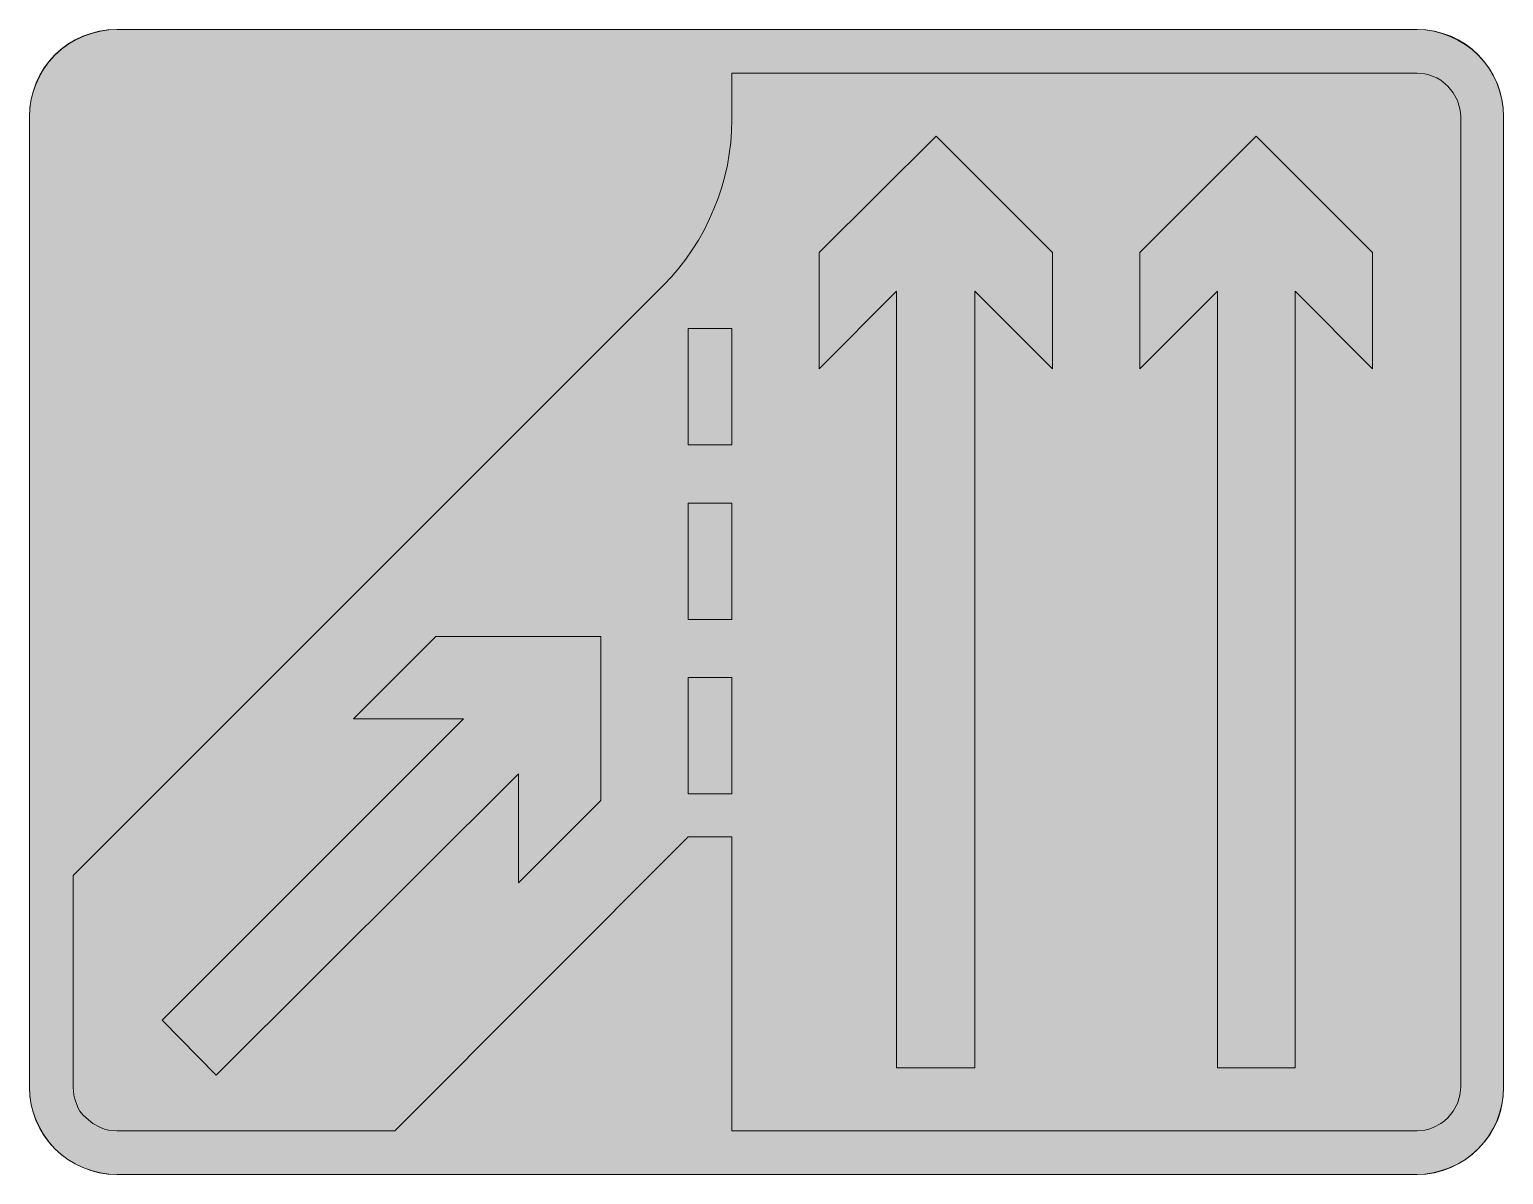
# Model space of a CAD drawing. Header units: metres. Extents: x 120 to 449, y 8 to 264.
import ezdxf

# ---------------------------------------------------------------- set-up
doc = ezdxf.new("R2010")
doc.units = ezdxf.units.M
for name, color, linetype, true_color in [('FILL_LIME_00FF00', 7, 'Continuous', 0x00ff00), ('FILL_WHITE_FFFFFF', 7, 'Continuous', 0xffffff), ('STROKE_LIME_00FF00', 7, 'Continuous', 0x00ff00)]:
    doc.layers.add(name, color=color, linetype=linetype, true_color=true_color)

msp = doc.modelspace()

# ---------------------------------------------------------------- hatches: boundary and pattern name
at = {"layer": 'FILL_LIME_00FF00', "true_color": 0x00ff00}
h = msp.add_hatch(color=7, dxfattribs=at)
h.dxf.hatch_style = 1
h.paths.add_polyline_path([(439.14, 27.9), (438.92, 26.17), (438.42, 24.3), (437.48, 22.55), (436.26, 21.06), (435.53, 20.42), (434.71, 19.85), (433.02, 18.9), (432.08, 18.56), (431.15, 18.34), (429.42, 18.18), (276.78, 18.18), (276.78, 83.7), (267.06, 83.7), (201.72, 18.18), (139.8, 18.18), (137.93, 18.34), (137.04, 18.56), (136.2, 18.9), (134.45, 19.85), (132.96, 21.06), (132.22, 21.77), (131.61, 22.55), (131.14, 23.39), (130.8, 24.3), (130.46, 25.24), (130.24, 26.17), (130.08, 27.9), (130.08, 75.06), (261.66, 206.64), (263.37, 208.45), (265, 210.35), (266.54, 212.34), (267.98, 214.43), (269.34, 216.59), (270.6, 218.84), (271.76, 221.16), (272.82, 223.56), (273.77, 225.95), (274.58, 228.38), (275.26, 230.84), (275.81, 233.33), (276.24, 235.83), (276.54, 238.34), (276.72, 240.86), (276.78, 243.36), (276.78, 253.8), (429.42, 253.8), (431.15, 253.64), (432.08, 253.42), (433.02, 253.08), (433.86, 252.72), (434.71, 252.2), (436.26, 250.92), (437.48, 249.44), (438.42, 247.68), (438.92, 245.88), (439.08, 245), (439.14, 244.08), (439.14, 27.9)])
at = {"layer": 'FILL_WHITE_FFFFFF', "true_color": 0xffffff}
h = msp.add_hatch(color=7, dxfattribs=at)
h.dxf.hatch_style = 1
h.paths.add_polyline_path([(431.31, 263.42), (433.18, 263.13), (435.01, 262.65), (436.8, 261.99), (438.52, 261.16), (440.15, 260.18), (441.69, 259.04), (443.1, 257.76), (444.37, 256.35), (445.49, 254.84), (446.45, 253.23), (447.24, 251.53), (447.86, 249.75), (448.31, 247.91), (448.59, 246.02), (448.68, 244.08), (448.68, 27.9), (448.61, 26.14), (448.39, 24.37), (448, 22.56), (447.42, 20.7), (446.62, 18.98), (445.6, 17.33), (444.41, 15.74), (443.1, 14.22), (441.58, 12.84), (439.97, 11.66), (438.27, 10.68), (436.44, 9.9), (434.68, 9.3), (432.93, 8.84), (431.17, 8.56), (429.42, 8.46), (139.8, 8.46), (138.02, 8.56), (136.2, 8.84), (134.38, 9.3), (132.6, 9.9), (130.85, 10.68), (129.13, 11.66), (127.49, 12.84), (125.94, 14.22), (124.66, 15.74), (123.53, 17.33), (122.57, 18.98), (121.8, 20.7), (121.12, 22.56), (120.67, 24.37), (120.43, 26.14), (120.36, 27.9), (120.36, 244.08), (120.43, 245.84), (120.67, 247.61), (121.12, 249.42), (121.8, 251.28), (122.57, 253.03), (123.53, 254.72), (124.66, 256.32), (125.94, 257.76), (127.49, 259.14), (129.13, 260.33), (130.85, 261.3), (132.6, 262.08), (134.38, 262.68), (136.2, 263.14), (138.02, 263.42), (139.8, 263.52), (429.42, 263.52), (431.31, 263.42)])
h = msp.add_hatch(color=7, dxfattribs=at)
h.dxf.hatch_style = 1
h.paths.add_polyline_path([(348.24, 213.84), (348.24, 187.92), (330.96, 205.2), (330.96, 32.22), (313.5, 32.22), (313.5, 205.2), (296.22, 187.92), (296.22, 213.84), (322.32, 239.76), (348.24, 213.84)])
h = msp.add_hatch(color=7, dxfattribs=at)
h.dxf.hatch_style = 1
h.paths.add_polyline_path([(419.52, 213.84), (419.52, 187.92), (402.24, 205.2), (402.24, 32.22), (384.96, 32.22), (384.96, 205.2), (367.68, 187.92), (367.68, 213.84), (393.6, 239.76), (419.52, 213.84)])
h = msp.add_hatch(color=7, dxfattribs=at)
h.dxf.hatch_style = 1
h.paths.add_polyline_path([(276.78, 196.92), (276.78, 171), (267.06, 171), (267.06, 196.92), (276.78, 196.92)])
h = msp.add_hatch(color=7, dxfattribs=at)
h.dxf.hatch_style = 1
h.paths.add_polyline_path([(276.78, 158.04), (276.78, 132.12), (267.06, 132.12), (267.06, 158.04), (276.78, 158.04)])
h = msp.add_hatch(color=7, dxfattribs=at)
h.dxf.hatch_style = 1
h.paths.add_polyline_path([(247.62, 91.8), (229.26, 73.44), (229.26, 97.74), (161.94, 30.6), (149.88, 42.84), (217.02, 109.98), (192.54, 109.98), (210.9, 128.34), (247.62, 128.34), (247.62, 91.8)])
h = msp.add_hatch(color=7, dxfattribs=at)
h.dxf.hatch_style = 1
h.paths.add_polyline_path([(276.78, 119.16), (276.78, 93.24), (267.06, 93.24), (267.06, 119.16), (276.78, 119.16)])

# ---------------------------------------------------------------- linework, layer by layer
at = {"layer": 'FILL_LIME_00FF00', "lineweight": 0, "true_color": 0x00ff00}
msp.add_lwpolyline([(439.14, 27.9), (438.92, 26.17), (438.42, 24.3), (437.48, 22.55), (436.26, 21.06), (435.53, 20.42), (434.71, 19.85), (433.02, 18.9), (432.08, 18.56), (431.15, 18.34), (429.42, 18.18), (276.78, 18.18), (276.78, 83.7), (267.06, 83.7), (201.72, 18.18), (139.8, 18.18), (137.93, 18.34), (137.04, 18.56), (136.2, 18.9), (134.45, 19.85), (132.96, 21.06), (132.22, 21.77), (131.61, 22.55), (131.14, 23.39), (130.8, 24.3), (130.46, 25.24), (130.24, 26.17), (130.08, 27.9), (130.08, 75.06), (261.66, 206.64), (263.37, 208.45), (265, 210.35), (266.54, 212.34), (267.98, 214.43), (269.34, 216.59), (270.6, 218.84), (271.76, 221.16), (272.82, 223.56), (273.77, 225.95), (274.58, 228.38), (275.26, 230.84), (275.81, 233.33), (276.24, 235.83), (276.54, 238.34), (276.72, 240.86), (276.78, 243.36), (276.78, 253.8), (429.42, 253.8), (431.15, 253.64), (432.08, 253.42), (433.02, 253.08), (433.86, 252.72), (434.71, 252.2), (436.26, 250.92), (437.48, 249.44), (438.42, 247.68), (438.92, 245.88), (439.08, 245), (439.14, 244.08)], close=True, dxfattribs=at)
at = {"layer": 'FILL_WHITE_FFFFFF', "lineweight": 0, "true_color": 0xffffff}
for points in [[(431.31, 263.42), (433.18, 263.13), (435.01, 262.65), (436.8, 261.99), (438.52, 261.16), (440.15, 260.18), (441.69, 259.04), (443.1, 257.76), (444.37, 256.35), (445.49, 254.84), (446.45, 253.23), (447.24, 251.53), (447.86, 249.75), (448.31, 247.91), (448.59, 246.02), (448.68, 244.08), (448.68, 27.9), (448.61, 26.14), (448.39, 24.37), (448, 22.56), (447.42, 20.7), (446.62, 18.98), (445.6, 17.33), (444.41, 15.74), (443.1, 14.22), (441.58, 12.84), (439.97, 11.66), (438.27, 10.68), (436.44, 9.9), (434.68, 9.3), (432.93, 8.84), (431.17, 8.56), (429.42, 8.46), (139.8, 8.46), (138.02, 8.56), (136.2, 8.84), (134.38, 9.3), (132.6, 9.9), (130.85, 10.68), (129.13, 11.66), (127.49, 12.84), (125.94, 14.22), (124.66, 15.74), (123.53, 17.33), (122.57, 18.98), (121.8, 20.7), (121.12, 22.56), (120.67, 24.37), (120.43, 26.14), (120.36, 27.9), (120.36, 244.08), (120.43, 245.84), (120.67, 247.61), (121.12, 249.42), (121.8, 251.28), (122.57, 253.03), (123.53, 254.72), (124.66, 256.32), (125.94, 257.76), (127.49, 259.14), (129.13, 260.33), (130.85, 261.3), (132.6, 262.08), (134.38, 262.68), (136.2, 263.14), (138.02, 263.42), (139.8, 263.52), (429.42, 263.52)], [(276.78, 196.92), (276.78, 171), (267.06, 171), (267.06, 196.92)], [(276.78, 158.04), (276.78, 132.12), (267.06, 132.12), (267.06, 158.04)], [(247.62, 91.8), (229.26, 73.44), (229.26, 97.74), (161.94, 30.6), (149.88, 42.84), (217.02, 109.98), (192.54, 109.98), (210.9, 128.34), (247.62, 128.34)], [(276.78, 119.16), (276.78, 93.24), (267.06, 93.24), (267.06, 119.16)]]:
    msp.add_lwpolyline(points, close=True, dxfattribs=at)
at = {"layer": 'FILL_WHITE_FFFFFF', "lineweight": 0, "true_color": 0x00ff00}
for points in [[(348.24, 213.84), (348.24, 187.92), (330.96, 205.2), (330.96, 32.22), (313.5, 32.22), (313.5, 205.2), (296.22, 187.92), (296.22, 213.84), (322.32, 239.76)], [(419.52, 213.84), (419.52, 187.92), (402.24, 205.2), (402.24, 32.22), (384.96, 32.22), (384.96, 205.2), (367.68, 187.92), (367.68, 213.84), (393.6, 239.76)]]:
    msp.add_lwpolyline(points, close=True, dxfattribs=at)
at = {"layer": 'STROKE_LIME_00FF00', "lineweight": 0, "true_color": 0x00ff00}
for points in [[(120.36, 244.08), (120.46, 246.08), (120.75, 248.02), (121.23, 249.88), (121.88, 251.67), (122.69, 253.37), (123.66, 254.98), (124.78, 256.47), (126.03, 257.85), (127.41, 259.1), (128.9, 260.22), (130.51, 261.19), (132.21, 262), (134, 262.65), (135.86, 263.13), (137.8, 263.42), (139.8, 263.52)], [(139.8, 263.52), (429.42, 263.52)], [(429.42, 263.52), (431.39, 263.42), (433.3, 263.13), (435.14, 262.65), (436.91, 262), (438.59, 261.19), (440.18, 260.22), (441.66, 259.1), (443.03, 257.85), (444.28, 256.47), (445.39, 254.98), (446.35, 253.37), (447.16, 251.67), (447.81, 249.88), (448.29, 248.02), (448.58, 246.08), (448.68, 244.08)], [(120.36, 27.9), (120.36, 244.08)], [(448.68, 244.08), (448.68, 27.9)], [(139.8, 8.46), (137.8, 8.56), (135.86, 8.86), (134, 9.34), (132.21, 10), (130.51, 10.83), (128.9, 11.81), (127.41, 12.94), (126.03, 14.2), (124.78, 15.58), (123.66, 17.08), (122.69, 18.69), (121.88, 20.38), (121.23, 22.16), (120.75, 24.02), (120.46, 25.93), (120.36, 27.9)], [(448.68, 27.9), (448.58, 25.93), (448.29, 24.02), (447.81, 22.16), (447.16, 20.38), (446.35, 18.69), (445.39, 17.08), (444.28, 15.58), (443.03, 14.2), (441.66, 12.94), (440.18, 11.81), (438.59, 10.83), (436.91, 10), (435.14, 9.34), (433.3, 8.86), (431.39, 8.56), (429.42, 8.46)], [(429.42, 8.46), (139.8, 8.46)]]:
    msp.add_lwpolyline(points, dxfattribs=at)

doc.saveas('drawing.dxf')
